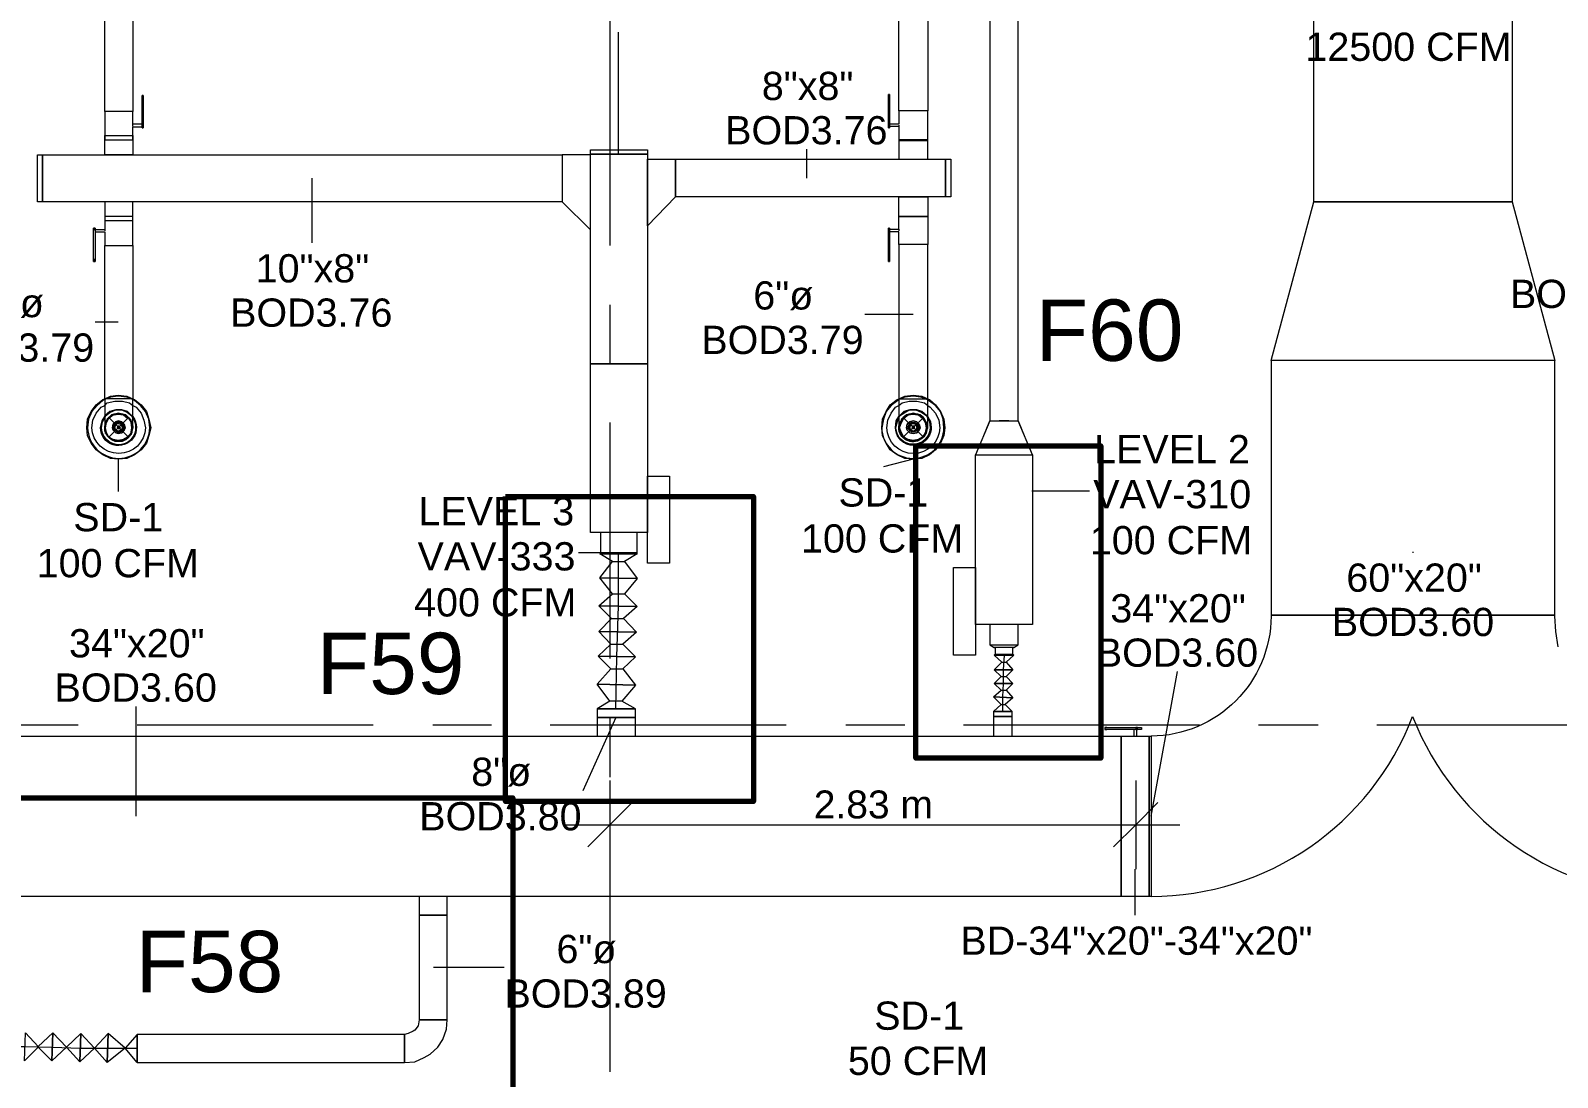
# Model space of a CAD drawing. Header units: metres. Extents: x -2 to 237, y -8 to 52.
# Drawn here: x 22.89 to 31.1, y 13.35 to 18.98 of the extents above; entities that cross this region are included whole.
import ezdxf

# ---------------------------------------------------------------- set-up
doc = ezdxf.new("R2010")
doc.units = ezdxf.units.M
doc.layers.add('HVAC - Ductos', color=5, linetype='Continuous', lineweight=0)
doc.layers.add('PDF3_Text', color=7, linetype='Continuous', lineweight=0)
doc.layers.add('PDF3_Geometry', color=7, linetype='Continuous', lineweight=0, true_color=0xaaaaaa)
doc.styles.add('PDF Arial-BoldMT-Identity-H', font='arial.ttf')
doc.styles.add('PDF Helvetica', font='')
doc.styles.get('PDF Helvetica').set_extended_font_data('Helvetica')

msp = doc.modelspace()

# ---------------------------------------------------------------- linework, layer by layer
at = {"layer": 'HVAC - Ductos', "lineweight": 0}
for points in [[(28.1604, 16.8769), (28.165, 16.8769), (28.1788, 16.8769), (28.1926, 16.8769), (28.1971, 16.8769), (28.2017, 16.8769), (28.2017, 23.6694), (28.1926, 23.6694), (28.1788, 23.6694), (28.165, 23.6694), (28.1467, 23.6694), (28.1284, 23.6694), (28.1054, 23.6694), (28.0871, 23.6694), (28.0734, 23.6694), (28.0596, 23.6694), (28.0504, 23.6694), (28.0504, 16.8769), (28.055, 16.8769), (28.0596, 16.8769), (28.0734, 16.8769), (28.0871, 16.8769), (28.0962, 16.8769)], [(23.49, 18.4719), (23.4396, 18.4719), (23.4396, 18.5406), (23.435, 18.5406), (23.4304, 18.5406), (23.4166, 18.5406), (23.4029, 18.5406), (23.3846, 18.5406), (23.3617, 18.5406), (23.3433, 18.5406), (23.325, 18.5406), (23.3112, 18.5406), (23.2975, 18.5406), (23.2883, 18.5406), (23.2883, 20.0944)], [(23.4396, 20.0944), (23.4396, 18.5406), (23.435, 18.5406), (23.4304, 18.5406), (23.4166, 18.5406), (23.4029, 18.5406), (23.3846, 18.5406), (23.3617, 18.5406), (23.3433, 18.5406), (23.325, 18.5406), (23.3112, 18.5406), (23.2975, 18.5406), (23.2883, 18.5406), (23.2883, 18.3893), (23.2975, 18.3893), (23.3112, 18.3893), (23.325, 18.3893), (23.3433, 18.3893), (23.3617, 18.3893), (23.3846, 18.3893), (23.4029, 18.3893), (23.4166, 18.3893), (23.4304, 18.3893), (23.435, 18.3893), (23.4396, 18.3893), (23.4396, 18.4581), (23.49, 18.4581), (23.49, 18.4627), (23.49, 18.4581), (23.49, 18.4535), (23.49, 18.4581), (23.49, 18.4627), (23.49, 18.6185), (23.49, 18.6231), (23.49, 18.6277), (23.49, 18.6231), (23.49, 18.6185)], [(27.7158, 20.0944), (27.7158, 18.5452), (27.7112, 18.5452), (27.7021, 18.5452), (27.693, 18.5452), (27.6746, 18.5452), (27.6562, 18.5452), (27.638, 18.5452), (27.6196, 18.5452), (27.6013, 18.5452), (27.583, 18.5452), (27.5738, 18.5452), (27.5646, 18.5452), (27.56, 18.5452), (27.56, 20.0944)], [(26.0521, 18.3115), (26.0521, 18.9669)], [(23.4946, 18.6277), (23.49, 18.6277)], [(23.4946, 18.6185), (23.4946, 18.6231), (23.4946, 18.6277), (23.4946, 18.6231), (23.4946, 18.6185), (23.4946, 18.4627), (23.4946, 18.4581), (23.4946, 18.4535), (23.4946, 18.4581), (23.4946, 18.4627)], [(27.5096, 18.6323), (27.505, 18.6323)], [(27.505, 18.4673), (27.505, 18.4627), (27.505, 18.4581), (27.505, 18.4535), (27.505, 18.4581), (27.505, 18.4627), (27.505, 18.4673), (27.505, 18.6185)], [(27.5096, 18.6185), (27.5096, 18.4673), (27.5096, 18.4627), (27.5096, 18.4581), (27.5096, 18.4535), (27.5096, 18.4581), (27.5096, 18.4627)], [(27.5096, 18.4673), (27.5096, 18.4627), (27.56, 18.4627), (27.56, 18.3893), (27.5646, 18.3893), (27.56, 18.3893), (27.5646, 18.3893), (27.5738, 18.3893), (27.583, 18.3893), (27.6013, 18.3893), (27.6196, 18.3893), (27.638, 18.3893), (27.6562, 18.3893), (27.6746, 18.3893), (27.693, 18.3893), (27.7021, 18.3893), (27.7112, 18.3893), (27.7158, 18.3893), (27.7112, 18.3893), (27.7158, 18.3893), (27.7112, 18.3893), (27.7021, 18.3893), (27.693, 18.3893), (27.6746, 18.3893), (27.6562, 18.3893), (27.638, 18.3893), (27.6196, 18.3893), (27.6013, 18.3893), (27.583, 18.3893), (27.5738, 18.3893), (27.5646, 18.3893), (27.56, 18.3893), (27.56, 18.3848), (27.5646, 18.3848), (27.56, 18.3848), (27.5646, 18.3848), (27.5738, 18.3848), (27.583, 18.3848), (27.6013, 18.3848), (27.6196, 18.3848), (27.638, 18.3848), (27.6562, 18.3848), (27.6746, 18.3848), (27.693, 18.3848), (27.7021, 18.3848), (27.7112, 18.3848), (27.7158, 18.3848), (27.7112, 18.3848), (27.7158, 18.3848), (27.7112, 18.3848), (27.7021, 18.3848), (27.693, 18.3848), (27.6746, 18.3848), (27.6562, 18.3848), (27.638, 18.3848), (27.6196, 18.3848), (27.6013, 18.3848), (27.583, 18.3848), (27.5738, 18.3848), (27.5646, 18.3848), (27.56, 18.3848), (27.56, 18.2839), (27.5646, 18.2839), (27.5738, 18.2839), (27.583, 18.2839), (27.6013, 18.2839), (27.6196, 18.2839), (27.638, 18.2839), (27.6562, 18.2839), (27.6746, 18.2839), (27.693, 18.2839), (27.7021, 18.2839), (27.7112, 18.2839), (27.7158, 18.2839), (27.7158, 18.3848), (27.7158, 18.3893), (27.7158, 18.5452), (27.7112, 18.5452), (27.7021, 18.5452), (27.693, 18.5452), (27.6746, 18.5452), (27.6562, 18.5452), (27.638, 18.5452), (27.6196, 18.5452), (27.6013, 18.5452), (27.583, 18.5452), (27.5738, 18.5452), (27.5646, 18.5452), (27.56, 18.5452), (27.56, 18.4719), (27.5096, 18.4719)], [(23.4396, 18.4123), (23.4396, 18.3069), (23.435, 18.3069), (23.4304, 18.3069), (23.4166, 18.3069), (23.4029, 18.3069), (23.3846, 18.3069), (23.3617, 18.3069), (23.3433, 18.3069), (23.325, 18.3069), (23.3112, 18.3069), (23.2975, 18.3069), (23.2883, 18.3069), (23.2883, 18.4123), (23.2975, 18.4123), (23.3112, 18.4123), (23.325, 18.4123), (23.3433, 18.4123), (23.3617, 18.4123), (23.3846, 18.4123), (23.4029, 18.4123), (23.4166, 18.4123), (23.4304, 18.4123), (23.435, 18.4123)], [(23.435, 18.4123), (23.4396, 18.4123)], [(23.4396, 18.4627), (23.4396, 18.4673), (23.4396, 18.4719)], [(23.49, 18.4535), (23.4946, 18.4535)], [(27.505, 18.4535), (27.5096, 18.4535)], [(27.56, 18.4673), (27.56, 18.4627)], [(27.065, 18.1831), (27.065, 18.3389)], [(24.4021, 18.1831), (24.4021, 17.8348)], [(27.5096, 17.8989), (27.5096, 17.9035), (27.5096, 17.9081), (27.56, 17.9081), (27.56, 17.9769), (27.56, 18.0823), (27.5646, 18.0823), (27.5738, 18.0823), (27.583, 18.0823), (27.6013, 18.0823), (27.6196, 18.0823), (27.638, 18.0823), (27.6562, 18.0823), (27.6746, 18.0823), (27.693, 18.0823), (27.7021, 18.0823), (27.7112, 18.0823), (27.7158, 18.0823), (27.7158, 17.9769), (27.7158, 17.8256), (27.7112, 17.8256), (27.7021, 17.8256), (27.693, 17.8256), (27.6746, 17.8256), (27.6562, 17.8256), (27.638, 17.8256), (27.6196, 17.8256), (27.6013, 17.8256), (27.583, 17.8256), (27.5738, 17.8256), (27.5646, 17.8256), (27.56, 17.8256), (27.56, 16.996), (27.5646, 16.996), (27.5738, 16.996), (27.583, 16.996), (27.6013, 16.996), (27.6196, 16.996), (27.638, 16.996), (27.6562, 16.996), (27.6746, 16.996), (27.693, 16.996), (27.7021, 16.996), (27.7112, 16.996), (27.7158, 16.996)], [(23.2379, 17.9127), (23.2287, 17.9127)], [(23.2287, 17.7477), (23.2287, 17.7431), (23.2287, 17.7385), (23.2287, 17.7339), (23.2287, 17.7385), (23.2287, 17.7431), (23.2287, 17.7477), (23.2287, 17.8989), (23.2287, 17.9035), (23.2287, 17.9081), (23.2287, 17.9127), (23.2287, 17.9081), (23.2287, 17.9035), (23.2287, 17.8989)], [(23.2379, 17.8943), (23.2883, 17.8943), (23.2883, 17.821), (23.2975, 17.821), (23.3112, 17.821), (23.325, 17.821), (23.3433, 17.821), (23.3617, 17.821), (23.3846, 17.821), (23.4029, 17.821), (23.4166, 17.821), (23.4304, 17.821), (23.435, 17.821), (23.4396, 17.821), (23.4396, 16.996), (23.435, 16.996), (23.4304, 16.996), (23.4166, 16.996), (23.4029, 16.996), (23.3846, 16.996), (23.3617, 16.996), (23.3433, 16.996), (23.325, 16.996), (23.3112, 16.996), (23.2975, 16.996), (23.2883, 16.996), (23.2883, 17.821), (23.2975, 17.821), (23.3112, 17.821), (23.325, 17.821), (23.3433, 17.821), (23.3617, 17.821), (23.3846, 17.821), (23.4029, 17.821), (23.4166, 17.821), (23.4304, 17.821), (23.435, 17.821), (23.4396, 17.821), (23.4396, 17.9769), (23.435, 17.9769), (23.4304, 17.9769), (23.4166, 17.9769), (23.4029, 17.9769), (23.3846, 17.9769), (23.3617, 17.9769), (23.3433, 17.9769), (23.325, 17.9769), (23.3112, 17.9769), (23.2975, 17.9769), (23.2883, 17.9769), (23.2883, 17.9035), (23.2379, 17.9035), (23.2379, 17.8989)], [(23.2379, 17.9035), (23.2379, 17.9081), (23.2379, 17.9127), (23.2379, 17.9081), (23.2379, 17.9035), (23.2379, 17.8989), (23.2379, 17.7477), (23.2379, 17.7431), (23.2379, 17.7385), (23.2379, 17.7339), (23.2379, 17.7385), (23.2379, 17.7431), (23.2379, 17.7477)], [(27.5096, 17.9127), (27.505, 17.9127)], [(27.505, 17.7477), (27.505, 17.7431), (27.505, 17.7385), (27.505, 17.7339), (27.505, 17.7385), (27.505, 17.7431), (27.505, 17.7477), (27.505, 17.8989), (27.505, 17.9035), (27.505, 17.9081), (27.505, 17.9127), (27.505, 17.9081), (27.505, 17.9035), (27.505, 17.8989)], [(27.5096, 17.9035), (27.5096, 17.9081), (27.5096, 17.9127), (27.5096, 17.9081), (27.5096, 17.9035), (27.5096, 17.8989), (27.5096, 17.7477), (27.5096, 17.7431), (27.5096, 17.7385), (27.5096, 17.7339), (27.5096, 17.7385), (27.5096, 17.7431), (27.5096, 17.7477)], [(27.56, 17.9081), (27.56, 17.9035), (27.56, 17.8989)], [(23.2883, 17.9035), (23.2883, 17.8989)], [(27.56, 16.996), (27.5646, 16.996), (27.5738, 16.996), (27.583, 16.996), (27.6013, 16.996), (27.6196, 16.996), (27.638, 16.996), (27.6562, 16.996), (27.6746, 16.996), (27.693, 16.996), (27.7021, 16.996), (27.7112, 16.996), (27.7158, 16.996), (27.7158, 17.8256), (27.7112, 17.8256), (27.7021, 17.8256), (27.693, 17.8256), (27.6746, 17.8256), (27.6562, 17.8256), (27.638, 17.8256), (27.6196, 17.8256), (27.6013, 17.8256), (27.583, 17.8256), (27.5738, 17.8256), (27.5646, 17.8256), (27.56, 17.8256), (27.56, 17.8943), (27.5096, 17.8943)], [(23.2287, 17.7339), (23.2379, 17.7339)], [(27.505, 17.7339), (27.5096, 17.7339)], [(27.638, 17.4497), (27.3767, 17.4497)], [(23.3617, 17.4085), (23.2379, 17.4085)], [(23.2883, 16.996), (23.3204, 17.0097), (23.3617, 17.0143), (23.4075, 17.0097), (23.4396, 16.996)], [(23.4396, 16.9915), (23.4075, 17.0052), (23.3617, 17.0097), (23.3204, 17.0052), (23.2883, 16.9915)], [(27.56, 16.996), (27.5921, 17.0097), (27.638, 17.0143), (27.6838, 17.0097), (27.7158, 16.996)], [(27.7112, 16.9915), (27.6792, 17.0052), (27.638, 17.0097), (27.5921, 17.0052), (27.56, 16.9915)], [(23.4396, 16.8402), (23.4396, 16.8493), (23.4396, 16.8677), (23.4396, 16.8952), (23.4396, 16.9319), (23.4396, 16.9777), (23.4396, 16.996), (23.4487, 16.9915), (23.4854, 16.9639), (23.5129, 16.9273), (23.5267, 16.886), (23.5358, 16.8402), (23.5267, 16.7989), (23.5129, 16.7577), (23.4854, 16.721), (23.4487, 16.6935), (23.4075, 16.6752), (23.3617, 16.6706), (23.3204, 16.6752), (23.2791, 16.6935), (23.2425, 16.721), (23.215, 16.7577), (23.1967, 16.7989), (23.1921, 16.8402), (23.1967, 16.886), (23.215, 16.9273), (23.2425, 16.9639), (23.2791, 16.9915), (23.2883, 16.996), (23.2883, 16.9502), (23.2883, 16.9089), (23.2883, 16.8769), (23.2883, 16.8539), (23.2883, 16.8447)], [(23.4396, 16.996), (23.435, 16.996), (23.4304, 16.996), (23.4166, 16.996), (23.4029, 16.996), (23.3846, 16.996), (23.3617, 16.996), (23.3433, 16.996), (23.325, 16.996), (23.3112, 16.996), (23.2975, 16.996), (23.2883, 16.996)], [(23.2883, 16.9593), (23.3021, 16.9731), (23.3433, 16.9823), (23.3846, 16.9823), (23.4212, 16.9731), (23.4396, 16.9593)], [(27.56, 16.9915), (27.5554, 16.9869), (27.5188, 16.9593), (27.4913, 16.9273), (27.4775, 16.886), (27.4684, 16.8402), (27.473, 16.886), (27.4913, 16.9273), (27.5142, 16.9639), (27.5508, 16.9915), (27.56, 16.996), (27.56, 16.9502), (27.56, 16.9089), (27.56, 16.8769), (27.56, 16.8539), (27.56, 16.8447)], [(27.56, 16.9593), (27.5784, 16.9731), (27.615, 16.9823), (27.6562, 16.9823), (27.6975, 16.9731), (27.7158, 16.9593)], [(23.3891, 16.9135), (23.3937, 16.9135), (23.3937, 16.9089), (23.4166, 16.8952), (23.4029, 16.9089), (23.3846, 16.9135), (23.3617, 16.9181), (23.3433, 16.9135), (23.325, 16.9089), (23.3112, 16.8952), (23.2975, 16.8815), (23.2883, 16.8631), (23.2883, 16.8493)], [(23.4396, 16.8493), (23.435, 16.8631), (23.435, 16.8402), (23.435, 16.8219), (23.4258, 16.8035), (23.4166, 16.7897), (23.3983, 16.7806), (23.3846, 16.7715), (23.3617, 16.7669), (23.3433, 16.7715), (23.325, 16.7806), (23.3112, 16.7897), (23.2975, 16.8035), (23.2929, 16.8219), (23.2883, 16.8402), (23.2929, 16.8631), (23.2975, 16.8769), (23.3112, 16.8952), (23.325, 16.9043), (23.3433, 16.9135), (23.3617, 16.9135), (23.3846, 16.9135), (23.3983, 16.9043), (23.4166, 16.8952), (23.4258, 16.8769), (23.435, 16.8631), (23.4304, 16.8815), (23.4166, 16.8952), (23.4304, 16.8723), (23.435, 16.8723), (23.435, 16.8677)], [(23.2929, 16.8173), (23.2883, 16.8402), (23.2929, 16.8677), (23.2929, 16.8723)], [(23.2883, 16.8447), (23.2883, 16.8402)], [(23.4304, 16.8173), (23.435, 16.8402), (23.4304, 16.8127), (23.412, 16.7897), (23.3891, 16.776), (23.3617, 16.7715), (23.3341, 16.776), (23.3112, 16.7897), (23.2975, 16.8127), (23.2929, 16.8402), (23.2975, 16.8677), (23.3112, 16.8906), (23.3341, 16.9089), (23.3112, 16.8952), (23.2975, 16.8723)], [(23.3296, 16.9089), (23.3341, 16.9135), (23.3387, 16.9135)], [(23.3341, 16.9089), (23.3617, 16.9135), (23.3891, 16.9089), (23.412, 16.8906)], [(23.3387, 16.9089), (23.3617, 16.9135), (23.3891, 16.9089)], [(23.4166, 16.8906), (23.4304, 16.8677), (23.435, 16.8402), (23.4304, 16.8677)], [(27.7112, 16.8493), (27.7112, 16.8631), (27.7021, 16.8815), (27.693, 16.8952), (27.6746, 16.9089), (27.6562, 16.9135), (27.638, 16.9181), (27.6196, 16.9135), (27.6013, 16.9089), (27.583, 16.8952), (27.5738, 16.8815), (27.5646, 16.8631), (27.56, 16.8493)], [(27.56, 16.8447), (27.56, 16.8402)], [(27.5646, 16.8677), (27.5692, 16.8723), (27.5875, 16.8952), (27.6013, 16.9043), (27.6196, 16.9135), (27.638, 16.9135), (27.6562, 16.9135), (27.6746, 16.9043), (27.6884, 16.8952), (27.7021, 16.8769), (27.7067, 16.8631), (27.7112, 16.8402), (27.7067, 16.8219), (27.7021, 16.8035), (27.6884, 16.7897), (27.6746, 16.7806), (27.6562, 16.7715), (27.638, 16.7669), (27.6196, 16.7715), (27.6013, 16.7806), (27.5875, 16.7897), (27.5738, 16.8035), (27.5646, 16.8219), (27.5646, 16.8402), (27.5646, 16.8631), (27.5738, 16.8769), (27.5875, 16.8952), (27.6058, 16.9089), (27.6104, 16.9135)], [(27.5692, 16.8173), (27.5646, 16.8402), (27.5692, 16.8677)], [(27.6104, 16.9089), (27.638, 16.9135), (27.6608, 16.9089)], [(27.6654, 16.9135), (27.67, 16.9089), (27.6884, 16.8952), (27.7021, 16.8723)], [(27.7067, 16.8723), (27.7067, 16.8677), (27.7112, 16.8402), (27.7067, 16.8173)], [(28.0138, 16.7897), (28.0504, 16.8769), (27.9725, 16.6935), (28.2796, 16.6935), (28.2017, 16.8769), (28.2384, 16.7897)], [(28.0504, 16.8769), (28.055, 16.8769), (28.0734, 16.8769), (28.0962, 16.8769), (28.1284, 16.8769), (28.1558, 16.8769), (28.1788, 16.8769), (28.1971, 16.8769), (28.2017, 16.8769)], [(28.1513, 16.8769), (28.1467, 16.8769), (28.1284, 16.8769), (28.1054, 16.8769), (28.1008, 16.8769)], [(23.2929, 16.8081), (23.2929, 16.8127), (23.2929, 16.8173)], [(23.3341, 16.776), (23.3112, 16.7897), (23.2975, 16.8127)], [(23.3387, 16.7715), (23.3341, 16.7715), (23.3296, 16.7715)], [(23.3891, 16.7715), (23.3617, 16.7669), (23.3387, 16.7715)], [(23.3937, 16.7715), (23.3891, 16.7715)], [(23.4304, 16.8127), (23.4166, 16.7897), (23.3937, 16.776)], [(23.435, 16.8173), (23.435, 16.8127), (23.4304, 16.8081)], [(27.5692, 16.8081), (27.5692, 16.8127), (27.5646, 16.8173)], [(27.6058, 16.776), (27.5875, 16.7897), (27.5692, 16.8127)], [(27.6104, 16.7715), (27.6058, 16.7715)], [(27.6608, 16.7715), (27.638, 16.7669), (27.6104, 16.7715)], [(27.67, 16.7715), (27.6654, 16.7715)], [(27.7021, 16.8127), (27.6884, 16.7897), (27.67, 16.776)], [(27.7067, 16.8173), (27.7067, 16.8127), (27.7067, 16.8081)], [(23.3617, 16.6706), (23.3617, 16.4964)], [(27.638, 16.6706), (27.4775, 16.6293)], [(28.275, 16.501), (28.5867, 16.501)], [(26.0658, 16.1664), (25.8367, 16.1664)], [(26.02, 16.1206), (25.9513, 16.1619), (26.1529, 16.1619), (26.0842, 16.1206), (26.1529, 16.0289), (25.9513, 16.0335), (26.02, 16.1206), (26.0842, 16.1206)], [(25.9513, 16.1619), (25.9558, 16.1619), (25.9742, 16.1619), (26.0017, 16.1619), (26.0338, 16.1619), (26.0704, 16.1619), (26.1025, 16.1619), (26.13, 16.1619), (26.1483, 16.1619), (26.1529, 16.1619)], [(26.0383, 15.3277), (26.0429, 15.6073), (26.0521, 15.8823), (26.0521, 16.1619)], [(30.3238, 16.171), (30.3284, 16.171)], [(26.02, 15.9464), (25.9513, 16.0335), (26.1529, 16.0289), (26.0842, 15.9464), (26.1529, 15.8777), (25.9467, 15.8823), (26.02, 15.9464), (26.0842, 15.9464)], [(26.0154, 15.8135), (25.9467, 15.8823), (26.1529, 15.8777), (26.0796, 15.8135), (26.1483, 15.7401), (25.9467, 15.7447), (26.0154, 15.8135), (26.0796, 15.8135)], [(28.1788, 15.6577), (28.2017, 15.6714), (28.2017, 15.7814), (28.1926, 15.7814), (28.1788, 15.7814), (28.165, 15.7814), (28.1467, 15.7814), (28.1284, 15.7814), (28.1054, 15.7814), (28.0871, 15.7814), (28.0734, 15.7814), (28.0596, 15.7814), (28.055, 15.7814), (28.0504, 15.7814), (28.0504, 15.6714), (28.0734, 15.6577)], [(26.0108, 15.676), (25.9467, 15.7447), (26.1483, 15.7401), (26.075, 15.676), (26.1438, 15.6073), (25.9421, 15.6118), (26.0108, 15.676), (26.075, 15.676)], [(26.0108, 15.5431), (25.9421, 15.6118), (26.1438, 15.6073), (26.075, 15.5431), (26.1438, 15.456), (25.9375, 15.4606), (26.0108, 15.5431), (26.075, 15.5431)], [(28.0504, 15.6714), (28.055, 15.6714), (28.0596, 15.6714), (28.0734, 15.6714), (28.0871, 15.6714), (28.1054, 15.6714), (28.1284, 15.6714), (28.1467, 15.6714), (28.165, 15.6714), (28.1788, 15.6714), (28.1926, 15.6714), (28.2017, 15.6714)], [(28.078, 15.6623), (28.078, 15.621), (28.0734, 15.6164), (28.0826, 15.6164), (28.0962, 15.6164), (28.1146, 15.6164), (28.1376, 15.6164), (28.1558, 15.6164), (28.1742, 15.6164), (28.1788, 15.6164), (28.1742, 15.6164), (28.1558, 15.6164), (28.1376, 15.6164), (28.1146, 15.6164), (28.0962, 15.6164), (28.0826, 15.6164), (28.0734, 15.6164)], [(28.1742, 15.6577), (28.1788, 15.6577), (28.1742, 15.6577), (28.165, 15.6577), (28.1467, 15.6577), (28.1284, 15.6577), (28.1054, 15.6577), (28.0871, 15.6577), (28.078, 15.6577), (28.0734, 15.6577), (28.078, 15.6577)], [(28.1146, 15.5798), (28.0734, 15.6164), (28.1788, 15.6164), (28.1376, 15.5798), (28.1742, 15.5385), (28.0734, 15.5385), (28.1146, 15.5798), (28.1376, 15.5798)], [(28.1788, 15.6164), (28.1742, 15.621), (28.1696, 15.621), (28.1558, 15.621), (28.1376, 15.621), (28.1146, 15.621), (28.0962, 15.621), (28.0826, 15.621), (28.078, 15.621), (28.0826, 15.621), (28.0962, 15.621), (28.1146, 15.621), (28.1376, 15.621), (28.1558, 15.621), (28.1696, 15.621), (28.1742, 15.621), (28.1742, 15.6623)], [(28.1192, 15.3139), (28.1192, 15.3918), (28.1238, 15.4651), (28.1238, 15.5385), (28.1284, 15.6164)], [(28.11, 15.5018), (28.0734, 15.5385), (28.1742, 15.5385), (28.1376, 15.5018), (28.1742, 15.4651), (28.0734, 15.4651), (28.11, 15.5018), (28.1376, 15.5018)], [(28.9167, 14.7502), (29.0588, 15.5293)], [(26.0062, 15.3689), (25.9375, 15.4606), (26.1438, 15.456), (26.0704, 15.3689), (26.0062, 15.3689), (25.9375, 15.3277), (25.9375, 15.2818), (25.9421, 15.2818), (25.9513, 15.2818), (25.9696, 15.2818), (25.9879, 15.2818), (26.0154, 15.2818), (26.0383, 15.2818), (26.0658, 15.2818), (26.0888, 15.2818), (26.1117, 15.2818), (26.13, 15.2818), (26.1392, 15.2818), (26.1438, 15.2818), (26.1438, 15.3277), (25.9375, 15.3277), (26.1438, 15.3277), (26.0704, 15.3689)], [(28.11, 15.4285), (28.0734, 15.4651), (28.1742, 15.4651), (28.1376, 15.4285), (28.1742, 15.3873), (28.0688, 15.3918), (28.11, 15.4285), (28.1376, 15.4285)], [(28.11, 15.3505), (28.0688, 15.3918), (28.1742, 15.3873), (28.133, 15.3505), (28.1696, 15.3139), (28.0688, 15.3139), (28.11, 15.3505), (28.133, 15.3505)], [(23.4579, 14.7502), (23.4579, 15.3414)], [(26.0383, 15.2818), (25.8596, 14.8877)], [(26.1392, 15.181), (26.1438, 15.181), (26.1438, 15.2818), (26.1392, 15.2818), (26.13, 15.2818), (26.1117, 15.2818), (26.0888, 15.2818), (26.0658, 15.2818), (26.0383, 15.2818), (26.0154, 15.2818), (25.9879, 15.2818), (25.9696, 15.2818), (25.9513, 15.2818), (25.9421, 15.2818), (25.9375, 15.2818), (25.9375, 15.181), (25.9421, 15.181), (25.9467, 15.181)], [(28.0734, 15.3139), (28.078, 15.3139), (28.0826, 15.3139), (28.0962, 15.3139), (28.1054, 15.3139), (28.1192, 15.3139), (28.133, 15.3139), (28.1467, 15.3139), (28.1558, 15.3139), (28.165, 15.3139), (28.1696, 15.3139), (28.165, 15.3139), (28.1558, 15.3139), (28.1467, 15.3139), (28.133, 15.3139), (28.1192, 15.3139), (28.1054, 15.3139), (28.0962, 15.3139), (28.0826, 15.3139), (28.078, 15.3139), (28.0734, 15.3139), (28.0688, 15.3139), (28.0688, 15.2864), (28.0688, 15.181)], [(28.1696, 15.181), (28.1696, 15.2864), (28.165, 15.2864), (28.1558, 15.2864), (28.1467, 15.2864), (28.133, 15.2864), (28.1192, 15.2864), (28.1054, 15.2864), (28.0962, 15.2864), (28.0826, 15.2864), (28.078, 15.2864), (28.0734, 15.2864), (28.0688, 15.2864), (28.0734, 15.2864), (28.078, 15.2864), (28.0826, 15.2864), (28.0962, 15.2864), (28.1054, 15.2864), (28.1192, 15.2864), (28.133, 15.2864), (28.1467, 15.2864), (28.1558, 15.2864), (28.165, 15.2864), (28.1696, 15.2864), (28.1696, 15.3139), (28.0688, 15.3139)], [(19.6812, 15.181), (28.7563, 15.181), (28.7563, 14.3193), (19.6812, 14.3193)], [(25.9558, 15.181), (25.9604, 15.181), (25.965, 15.181)], [(25.9742, 15.181), (25.9788, 15.181), (25.9833, 15.181)], [(25.9925, 15.181), (25.9971, 15.181), (26.0062, 15.181)], [(26.0154, 15.181), (26.0383, 15.181), (26.0612, 15.181)], [(26.0704, 15.181), (26.0842, 15.181), (26.0888, 15.181)], [(26.0933, 15.181), (26.1025, 15.181), (26.1071, 15.181)], [(26.1163, 15.181), (26.1209, 15.181), (26.1254, 15.181)], [(26.13, 15.181), (26.1346, 15.181)], [(28.078, 15.181), (28.0826, 15.181)], [(28.0871, 15.181), (28.0917, 15.181)], [(28.0962, 15.181), (28.1054, 15.181)], [(28.11, 15.181), (28.1192, 15.181), (28.133, 15.181)], [(28.1376, 15.181), (28.1421, 15.181)], [(28.1467, 15.181), (28.1513, 15.181), (28.1558, 15.181), (28.1604, 15.181)], [(26.0062, 14.9427), (26.0062, 14.7043), (26.0062, 14.466)], [(28.8342, 14.9427), (28.8342, 14.7043), (28.8342, 14.466)], [(26.1254, 14.8235), (26.0062, 14.7043), (25.887, 14.5852)], [(28.9534, 14.8235), (28.8342, 14.7043), (28.715, 14.5852)], [(25.7679, 14.7043), (29.0726, 14.7043)], [(28.8296, 14.466), (28.8296, 14.2185)], [(25.0575, 13.9389), (25.4379, 13.9389)], [(23.4625, 13.4255), (23.3983, 13.5035), (23.3021, 13.4255), (23.3066, 13.5814), (23.3021, 13.4255), (23.2333, 13.5035), (23.1554, 13.4301), (23.16, 13.5814), (23.1554, 13.4301), (23.0821, 13.5081), (23.0041, 13.4347), (23.0087, 13.586), (23.0041, 13.4347), (22.9308, 13.5081), (22.8575, 13.4347), (22.862, 13.586), (22.9308, 13.5126), (22.9308, 13.5081)], [(23.4625, 13.5768), (23.3983, 13.5035), (23.3066, 13.5814), (23.2333, 13.5035), (23.16, 13.5814), (23.0821, 13.5081), (23.0087, 13.586), (22.9308, 13.5126)], [(22.7017, 13.5126), (22.8575, 13.5126), (23.0087, 13.5081), (23.1554, 13.5035), (23.3066, 13.5035), (23.4625, 13.5035)]]:
    msp.add_lwpolyline(points, dxfattribs=at)
for points in [[(30.86, 20.4931), (30.86, 18.0548), (29.7922, 18.0548), (29.7922, 20.4931)], [(27.505, 18.6185), (27.505, 18.6231), (27.505, 18.6277), (27.505, 18.6323), (27.505, 18.6277), (27.505, 18.6231)], [(27.5096, 18.6185), (27.5096, 18.6231), (27.5096, 18.6277), (27.5096, 18.6323), (27.5096, 18.6277), (27.5096, 18.6231)], [(26.2079, 18.3115), (25.9008, 18.3115), (25.9008, 18.3343), (26.2079, 18.3343)], [(22.9263, 18.0548), (22.9263, 18.3069), (22.9537, 18.3069), (22.9537, 18.0548)], [(22.9537, 18.3069), (25.7496, 18.3069), (25.7496, 18.0548), (22.9537, 18.0548)], [(25.7496, 18.3069), (25.7496, 18.0548), (25.9008, 17.9035), (25.9008, 18.3069)], [(26.2079, 18.3115), (26.2079, 17.1839), (25.9008, 17.1839), (25.9008, 18.3115)], [(26.3592, 18.0823), (26.2079, 17.9265), (26.2079, 18.2839), (26.3592, 18.2839)], [(27.8121, 18.0823), (26.3592, 18.0823), (26.3592, 18.2839), (27.8121, 18.2839)], [(27.8121, 18.0823), (27.8121, 18.2839), (27.8396, 18.2839), (27.8396, 18.0823)], [(23.3617, 17.9539), (23.3846, 17.9539), (23.4029, 17.9539), (23.4166, 17.9539), (23.4304, 17.9539), (23.435, 17.9539), (23.4396, 17.9539), (23.4396, 18.0548), (23.435, 18.0548), (23.4304, 18.0548), (23.4166, 18.0548), (23.4029, 18.0548), (23.3846, 18.0548), (23.3617, 18.0548), (23.3433, 18.0548), (23.325, 18.0548), (23.3112, 18.0548), (23.2975, 18.0548), (23.2883, 18.0548), (23.2883, 17.9539), (23.2975, 17.9539), (23.3112, 17.9539), (23.325, 17.9539), (23.3433, 17.9539)], [(30.86, 18.0548), (31.0892, 17.2023), (29.563, 17.2023), (29.7922, 18.0548)], [(27.7158, 17.9769), (27.7112, 17.9769), (27.7021, 17.9769), (27.693, 17.9769), (27.6746, 17.9769), (27.6562, 17.9769), (27.638, 17.9769), (27.6196, 17.9769), (27.6013, 17.9769), (27.583, 17.9769), (27.5738, 17.9769), (27.5646, 17.9769), (27.56, 17.9769), (27.5646, 17.9769), (27.5738, 17.9769), (27.583, 17.9769), (27.6013, 17.9769), (27.6196, 17.9769), (27.638, 17.9769), (27.6562, 17.9769), (27.6746, 17.9769), (27.693, 17.9769), (27.7021, 17.9769), (27.7112, 17.9769), (27.7158, 17.9769), (27.7112, 17.9769), (27.7021, 17.9769), (27.693, 17.9769), (27.6746, 17.9769), (27.6562, 17.9769), (27.638, 17.9769), (27.6196, 17.9769), (27.6013, 17.9769), (27.583, 17.9769), (27.5738, 17.9769), (27.5646, 17.9769), (27.56, 17.9769), (27.5646, 17.9769), (27.5738, 17.9769), (27.583, 17.9769), (27.6013, 17.9769), (27.6196, 17.9769), (27.638, 17.9769), (27.6562, 17.9769), (27.6746, 17.9769), (27.693, 17.9769), (27.7021, 17.9769), (27.7112, 17.9769)], [(27.638, 17.9769), (27.6562, 17.9769), (27.6746, 17.9769), (27.693, 17.9769), (27.7021, 17.9769), (27.7112, 17.9769), (27.7158, 17.9769), (27.7112, 17.9769), (27.7021, 17.9769), (27.693, 17.9769), (27.6746, 17.9769), (27.6562, 17.9769), (27.638, 17.9769), (27.6196, 17.9769), (27.6013, 17.9769), (27.583, 17.9769), (27.5738, 17.9769), (27.5646, 17.9769), (27.56, 17.9769), (27.5646, 17.9769), (27.5738, 17.9769), (27.583, 17.9769), (27.6013, 17.9769), (27.6196, 17.9769)], [(27.7158, 17.9769), (27.7112, 17.9769), (27.7021, 17.9769), (27.693, 17.9769), (27.6746, 17.9769), (27.6562, 17.9769), (27.638, 17.9769), (27.6196, 17.9769), (27.6013, 17.9769), (27.583, 17.9769), (27.5738, 17.9769), (27.5646, 17.9769), (27.56, 17.9769), (27.5646, 17.9769), (27.5738, 17.9769), (27.583, 17.9769), (27.6013, 17.9769), (27.6196, 17.9769), (27.638, 17.9769), (27.6562, 17.9769), (27.6746, 17.9769), (27.693, 17.9769), (27.7021, 17.9769), (27.7112, 17.9769)], [(25.9008, 16.2764), (25.9008, 17.1839), (26.2079, 17.1839), (26.2079, 16.2764)], [(23.3158, 16.9273), (23.3479, 16.9365), (23.38, 16.9365), (23.412, 16.9273), (23.435, 16.9043), (23.4396, 16.8997), (23.435, 16.9043), (23.4396, 16.8952), (23.435, 16.9043), (23.412, 16.9227), (23.38, 16.9365), (23.3479, 16.9365), (23.3158, 16.9227), (23.2929, 16.9043), (23.2883, 16.8952), (23.2929, 16.9043), (23.3158, 16.9227), (23.3479, 16.9365), (23.38, 16.9365), (23.412, 16.9227), (23.435, 16.9043), (23.412, 16.9273), (23.38, 16.9365), (23.3479, 16.9365), (23.3158, 16.9273), (23.2883, 16.9043), (23.2883, 16.8997), (23.2883, 16.9043)], [(27.56, 16.8952), (27.5646, 16.9043), (27.5921, 16.9227), (27.6196, 16.9365), (27.6517, 16.9365), (27.6838, 16.9227), (27.7112, 16.9043), (27.6838, 16.9273), (27.6562, 16.9365), (27.6196, 16.9365), (27.5875, 16.9273), (27.5646, 16.9043), (27.56, 16.8997), (27.5646, 16.9043)], [(27.7112, 16.9043), (27.6838, 16.9227), (27.6517, 16.9365), (27.6196, 16.9365), (27.5921, 16.9227), (27.5646, 16.9043), (27.5875, 16.9273), (27.6196, 16.9365), (27.6562, 16.9365), (27.6838, 16.9273), (27.7112, 16.9043), (27.7158, 16.8997), (27.7112, 16.9043), (27.7158, 16.8952)], [(23.2883, 16.8997), (23.2746, 16.8769), (23.2654, 16.8402), (23.2746, 16.8769)], [(23.2883, 16.8402), (23.2883, 16.8493), (23.2883, 16.8402), (23.2883, 16.8219), (23.2975, 16.8035), (23.3112, 16.7897), (23.325, 16.776), (23.3433, 16.7669), (23.3617, 16.7669), (23.3846, 16.7669), (23.4029, 16.776), (23.4166, 16.7897), (23.4304, 16.8035), (23.435, 16.8219), (23.4396, 16.8402), (23.4396, 16.8493), (23.4396, 16.8402), (23.435, 16.8219), (23.4304, 16.8035), (23.4166, 16.7897), (23.4029, 16.776), (23.3846, 16.7669), (23.3617, 16.7669), (23.3433, 16.7669), (23.325, 16.776), (23.3112, 16.7897), (23.2975, 16.8035), (23.2883, 16.8219)], [(23.3341, 16.8585), (23.3296, 16.8402), (23.3341, 16.8585), (23.3479, 16.8723), (23.3617, 16.8769), (23.38, 16.8723), (23.3937, 16.8585), (23.3983, 16.8402), (23.3937, 16.8585), (23.38, 16.8723), (23.3617, 16.8769), (23.3479, 16.8723)], [(23.3937, 16.8265), (23.3983, 16.8402), (23.3937, 16.8265), (23.38, 16.8127), (23.3617, 16.8081), (23.3479, 16.8127), (23.3341, 16.8265), (23.3296, 16.8402), (23.3341, 16.8265), (23.3479, 16.8127), (23.3617, 16.8081), (23.38, 16.8127)], [(23.3433, 16.8585), (23.3387, 16.8402), (23.3433, 16.8585), (23.3571, 16.8677), (23.3709, 16.8677), (23.3846, 16.8585), (23.3891, 16.8402), (23.3846, 16.8585), (23.3709, 16.8677), (23.3571, 16.8677)], [(23.3846, 16.8265), (23.3891, 16.8402), (23.3846, 16.8265), (23.3709, 16.8173), (23.3571, 16.8173), (23.3433, 16.8265), (23.3387, 16.8402), (23.3433, 16.8265), (23.3571, 16.8173), (23.3709, 16.8173)], [(23.3754, 16.8265), (23.3617, 16.8219), (23.3479, 16.8265), (23.3433, 16.8402), (23.3479, 16.8585), (23.3617, 16.8631), (23.3754, 16.8585), (23.3846, 16.8402)], [(23.3617, 16.8447), (23.3571, 16.8402), (23.3617, 16.8493), (23.3663, 16.8493), (23.3709, 16.8402), (23.3663, 16.8447)], [(23.3663, 16.8356), (23.3709, 16.8402), (23.3663, 16.8356), (23.3617, 16.8356), (23.3571, 16.8402), (23.3617, 16.8356)], [(27.56, 16.8997), (27.5462, 16.8769), (27.5417, 16.8402), (27.5462, 16.8769)], [(27.56, 16.8493), (27.56, 16.8402)], [(27.6654, 16.776), (27.638, 16.7715), (27.6104, 16.776), (27.5875, 16.7897), (27.5738, 16.8127), (27.5646, 16.8402), (27.5738, 16.8677), (27.5875, 16.8906), (27.6104, 16.9089), (27.638, 16.9135), (27.6654, 16.9089), (27.6884, 16.8906), (27.7021, 16.8677), (27.7067, 16.8402), (27.7021, 16.8127), (27.6884, 16.7897)], [(27.6196, 16.8723), (27.6058, 16.8585), (27.6013, 16.8402), (27.6058, 16.8585), (27.6196, 16.8723), (27.638, 16.8769), (27.6562, 16.8723), (27.67, 16.8585), (27.6746, 16.8402), (27.67, 16.8265), (27.6562, 16.8127), (27.638, 16.8081), (27.6196, 16.8127), (27.6058, 16.8265), (27.6013, 16.8402), (27.6058, 16.8265), (27.6196, 16.8127), (27.638, 16.8081), (27.6562, 16.8127), (27.6654, 16.8265), (27.67, 16.8402), (27.6654, 16.8585), (27.6562, 16.8723), (27.638, 16.8769)], [(27.6562, 16.8265), (27.6471, 16.8173), (27.6288, 16.8173), (27.615, 16.8265), (27.6104, 16.8402), (27.615, 16.8585), (27.6288, 16.8677), (27.6471, 16.8677), (27.6562, 16.8585), (27.6654, 16.8402)], [(27.6562, 16.8265), (27.6471, 16.8173), (27.6288, 16.8173), (27.6196, 16.8265), (27.615, 16.8402), (27.6196, 16.8585), (27.6288, 16.8677), (27.6471, 16.8677), (27.6562, 16.8585), (27.6608, 16.8402)], [(27.6517, 16.8265), (27.638, 16.8219), (27.6242, 16.8265), (27.6196, 16.8402), (27.6242, 16.8585), (27.638, 16.8631), (27.6517, 16.8585), (27.6562, 16.8402)], [(27.6334, 16.8447), (27.6334, 16.8402), (27.6334, 16.8493), (27.6425, 16.8493), (27.6425, 16.8402), (27.638, 16.8447)], [(27.638, 16.8356), (27.6425, 16.8402), (27.6425, 16.8356), (27.6334, 16.8356), (27.6334, 16.8402), (27.6334, 16.8356)], [(27.9725, 15.7814), (27.9725, 16.6935), (28.2796, 16.6935), (28.2796, 15.7814)], [(26.3271, 16.1114), (26.2079, 16.1114), (26.2079, 16.5789), (26.3271, 16.5789)], [(25.9558, 16.1664), (25.9604, 16.1664), (25.9788, 16.1664), (26.0017, 16.1664), (26.0383, 16.1664), (26.0704, 16.1664), (26.1025, 16.1664), (26.13, 16.1664), (26.1483, 16.1664), (26.1529, 16.1664), (26.1529, 16.2764), (26.1483, 16.2764), (26.1392, 16.2764), (26.1254, 16.2764), (26.1025, 16.2764), (26.0796, 16.2764), (26.0521, 16.2764), (26.0292, 16.2764), (26.0017, 16.2764), (25.9833, 16.2764), (25.965, 16.2764), (25.9558, 16.2764), (25.9558, 16.1664), (25.9513, 16.1619), (25.9558, 16.1619), (25.9742, 16.1619), (26.0017, 16.1619), (26.0338, 16.1619), (26.0704, 16.1619), (26.1025, 16.1619), (26.13, 16.1619), (26.1483, 16.1619), (26.1529, 16.1619), (26.1529, 16.1664), (26.1483, 16.1664), (26.13, 16.1664), (26.1025, 16.1664), (26.0704, 16.1664), (26.0383, 16.1664), (26.0017, 16.1664), (25.9788, 16.1664), (25.9604, 16.1664)], [(25.9558, 16.1664), (25.965, 16.1664), (25.9833, 16.1664), (26.0017, 16.1664), (26.0292, 16.1664), (26.0521, 16.1664), (26.0796, 16.1664), (26.1025, 16.1664), (26.1254, 16.1664), (26.1392, 16.1664), (26.1483, 16.1664), (26.1529, 16.1664), (26.1483, 16.1664), (26.1392, 16.1664), (26.1254, 16.1664), (26.1025, 16.1664), (26.0796, 16.1664), (26.0521, 16.1664), (26.0292, 16.1664), (26.0017, 16.1664), (25.9833, 16.1664), (25.965, 16.1664)], [(27.9725, 15.6164), (27.8534, 15.6164), (27.8534, 16.0885), (27.9725, 16.0885)], [(29.563, 15.8319), (31.0892, 15.8319)], [(28.078, 15.621), (28.0826, 15.621), (28.0917, 15.621), (28.1008, 15.621), (28.1146, 15.621), (28.1284, 15.621), (28.1376, 15.621), (28.1513, 15.621), (28.1604, 15.621), (28.1696, 15.621), (28.1742, 15.621), (28.1696, 15.621), (28.1604, 15.621), (28.1513, 15.621), (28.1376, 15.621), (28.1284, 15.621), (28.1146, 15.621), (28.1008, 15.621), (28.0917, 15.621), (28.0826, 15.621)], [(25.9375, 15.3277), (25.9421, 15.3277), (25.9513, 15.3277), (25.9696, 15.3277), (25.9879, 15.3277), (26.0154, 15.3277), (26.0383, 15.3277), (26.0658, 15.3277), (26.0888, 15.3277), (26.1117, 15.3277), (26.13, 15.3277), (26.1392, 15.3277), (26.1438, 15.3277), (26.1392, 15.3277), (26.13, 15.3277), (26.1117, 15.3277), (26.0888, 15.3277), (26.0658, 15.3277), (26.0383, 15.3277), (26.0154, 15.3277), (25.9879, 15.3277), (25.9696, 15.3277), (25.9513, 15.3277), (25.9421, 15.3277)], [(28.9076, 14.3193), (28.7563, 14.3193), (28.7563, 15.181), (28.9076, 15.181)], [(25.1308, 14.3193), (25.1217, 14.3193), (25.1079, 14.3193), (25.0942, 14.3193), (25.0758, 14.3193), (25.0575, 14.3193), (25.0346, 14.3193), (25.0163, 14.3193), (25.0025, 14.3193), (24.9887, 14.3193), (24.9842, 14.3193), (24.9796, 14.3193), (24.9796, 14.2185), (24.9842, 14.2185), (24.9887, 14.2185), (25.0025, 14.2185), (25.0163, 14.2185), (25.0346, 14.2185), (25.0575, 14.2185), (25.0758, 14.2185), (25.0942, 14.2185), (25.1079, 14.2185), (25.1217, 14.2185), (25.1308, 14.2185)], [(25.1308, 14.2185), (25.1217, 14.2185), (25.1079, 14.2185), (25.0942, 14.2185), (25.0758, 14.2185), (25.0575, 14.2185), (25.0346, 14.2185), (25.0163, 14.2185), (25.0025, 14.2185), (24.9887, 14.2185), (24.9842, 14.2185), (24.9796, 14.2185), (24.9796, 13.6548), (24.9842, 13.6548), (24.9887, 13.6548), (25.0025, 13.6548), (25.0163, 13.6548), (25.0346, 13.6548), (25.0575, 13.6548), (25.0758, 13.6548), (25.0942, 13.6548), (25.1079, 13.6548), (25.1217, 13.6548), (25.1308, 13.6548)], [(25.1308, 13.6548), (25.1217, 13.6548), (25.1079, 13.6548), (25.0942, 13.6548), (25.0758, 13.6548), (25.0575, 13.6548), (25.0346, 13.6548), (25.0163, 13.6548), (25.0025, 13.6548), (24.9887, 13.6548), (24.9842, 13.6548), (24.9796, 13.6548), (24.975, 13.6227), (24.9566, 13.5997), (24.9475, 13.5951), (24.92, 13.5814), (24.9017, 13.5768), (24.9017, 13.5677), (24.9017, 13.5539), (24.9017, 13.5401), (24.9017, 13.5218), (24.9017, 13.5035), (24.9017, 13.4806), (24.9017, 13.4622), (24.9017, 13.4485), (24.9017, 13.4347), (24.9017, 13.4301), (24.9017, 13.4255), (24.9566, 13.4301), (25.0071, 13.4531), (25.0392, 13.4714), (25.0804, 13.5081), (25.1079, 13.5493), (25.1263, 13.6043)], [(23.4625, 13.4301), (23.4625, 13.5768), (23.4625, 13.5677), (23.4625, 13.5539), (23.4625, 13.5401), (23.4625, 13.5218), (23.4625, 13.5035), (23.4625, 13.4806), (23.4625, 13.4622), (23.4625, 13.4485), (23.4625, 13.4347), (23.4625, 13.4301), (23.4625, 13.4255), (24.9017, 13.4255), (24.9017, 13.4301), (24.9017, 13.4347), (24.9017, 13.4485), (24.9017, 13.4622), (24.9017, 13.4806), (24.9017, 13.5035), (24.9017, 13.5218), (24.9017, 13.5401), (24.9017, 13.5539), (24.9017, 13.5677), (24.9017, 13.5768), (23.4625, 13.5768), (23.4625, 13.5677), (23.4625, 13.5539), (23.4625, 13.5401), (23.4625, 13.5218), (23.4625, 13.5035), (23.4625, 13.4806), (23.4625, 13.4622), (23.4625, 13.4485), (23.4625, 13.4347)]]:
    msp.add_lwpolyline(points, close=True, dxfattribs=at)
for points in [[(31.1076, 15.6623), (31.0938, 15.7447), (31.0892, 15.8273), (31.0892, 15.8319), (31.0892, 17.2023), (29.563, 17.2023), (29.563, 15.8319), (29.563, 15.8273, -0.411392), (28.9167, 15.181), (28.9167, 14.3193), (28.9076, 14.3193), (28.9076, 15.181), (28.9167, 15.181), (28.9167, 14.3193, 0.310349), (30.3238, 15.2864, 0.307692), (31.7355, 14.3193)], [(23.2883, 16.9915), (23.2791, 16.9869), (23.2471, 16.9593), (23.2196, 16.9273), (23.2013, 16.886), (23.1967, 16.8402, 0.986173), (23.5312, 16.8402), (23.5267, 16.886), (23.5083, 16.9273), (23.4808, 16.9593), (23.4487, 16.9869), (23.4396, 16.9915)], [(23.4396, 16.9593), (23.4579, 16.9502), (23.4854, 16.9181), (23.4991, 16.8815), (23.5083, 16.8402, -0.962337), (23.2196, 16.8402), (23.2241, 16.8815), (23.2425, 16.9181), (23.27, 16.9502), (23.2883, 16.9593)], [(27.7158, 16.8402), (27.7158, 16.8493), (27.7158, 16.8677), (27.7158, 16.8952), (27.7158, 16.9319), (27.7158, 16.9777), (27.7158, 16.996), (27.725, 16.9915), (27.7571, 16.9639), (27.7846, 16.9273), (27.803, 16.886), (27.8075, 16.8402), (27.803, 16.7989), (27.7846, 16.7577), (27.7571, 16.721), (27.725, 16.6935), (27.6838, 16.6752), (27.638, 16.6706), (27.5921, 16.6752), (27.5508, 16.6935), (27.5142, 16.721), (27.4913, 16.7577), (27.473, 16.7989), (27.4684, 16.8402, 0.985971), (27.803, 16.8402), (27.7984, 16.886), (27.7846, 16.9273), (27.7571, 16.9593), (27.7204, 16.9869), (27.7112, 16.9915)], [(27.7158, 16.9593), (27.7296, 16.9502), (27.7571, 16.9181), (27.7754, 16.8815), (27.78, 16.8402, -0.980828), (27.4959, 16.8402), (27.5004, 16.8815), (27.5188, 16.9181), (27.5417, 16.9502), (27.56, 16.9593)]]:
    msp.add_lwpolyline(points, format="xyb", dxfattribs=at)
for points in [[(23.2883, 16.8952), (23.2746, 16.8723), (23.27, 16.8402, 1.352044), (23.4396, 16.8952), (23.4533, 16.8723), (23.4579, 16.8402), (23.4533, 16.8769), (23.4396, 16.8997, -1.38609), (23.2654, 16.8402, 0.970265), (23.4579, 16.8402, -1.352473)], [(27.5417, 16.8402, 1.306953), (27.7158, 16.8952), (27.725, 16.8723), (27.7296, 16.8402, -1.325663), (27.56, 16.8952), (27.5508, 16.8723), (27.5417, 16.8402, 0.970245), (27.7342, 16.8402), (27.7296, 16.8769), (27.7158, 16.8997, -1.361556)], [(27.56, 16.8402, 1.028497), (27.7112, 16.8493, -1.064734)]]:
    msp.add_lwpolyline(points, format="xyb", close=True, dxfattribs=at)
at = {"layer": 'PDF3_Geometry', "lineweight": 0}
for points in [[(26.0062, 19.0906), (26.0062, 17.821)], [(26.0062, 17.5002), (26.0062, 17.1839)], [(26.0062, 16.8677), (26.0062, 15.5981)], [(26.0062, 15.2818), (26.0062, 14.961)], [(23.1462, 15.2405), (22.83, 15.2405)], [(24.7321, 15.2405), (23.4625, 15.2405)], [(25.3692, 15.2405), (25.0529, 15.2405)], [(26.955, 15.2405), (25.6854, 15.2405)], [(27.5921, 15.2405), (27.2758, 15.2405)], [(29.178, 15.2405), (27.9084, 15.2405)], [(29.815, 15.2405), (29.4942, 15.2405)], [(31.4009, 15.2405), (30.1313, 15.2405)], [(26.0062, 14.6447), (26.0062, 13.3752)]]:
    msp.add_lwpolyline(points, dxfattribs=at)
at = {"layer": 'PDF3_Geometry', "color": 8, "lineweight": 0, "true_color": 0x808080}
for points in [[(23.4258, 16.886), (23.3846, 16.9135), (23.3387, 16.9135), (23.3021, 16.886), (23.2883, 16.8402), (23.3021, 16.7989), (23.3387, 16.7715), (23.3846, 16.7715), (23.4258, 16.7989), (23.4396, 16.8402)], [(27.6975, 16.886), (27.6608, 16.9135), (27.615, 16.9135), (27.5738, 16.886), (27.56, 16.8402), (27.5738, 16.7989), (27.615, 16.7715), (27.6608, 16.7715), (27.6975, 16.7989), (27.7158, 16.8402)]]:
    msp.add_lwpolyline(points, close=True, dxfattribs=at)
for points in [[(23.3112, 16.8952), (23.4166, 16.7897)], [(23.4166, 16.8952), (23.3112, 16.7897)], [(27.583, 16.8952), (27.693, 16.7897)], [(27.693, 16.8952), (27.583, 16.7897)]]:
    msp.add_lwpolyline(points, dxfattribs=at)
at = {"layer": 'PDF3_Geometry', "color": 232, "lineweight": 70, "true_color": 0xe91e64}
for points in [[(27.6511, 16.7434), (28.6475, 16.7434), (28.6475, 15.0619), (27.6511, 15.0619)], [(25.4439, 16.4705), (26.7777, 16.4705), (26.7777, 14.8299), (25.4439, 14.8299)], [(22.2002, 14.8495), (25.4845, 14.8495), (25.4845, 13.2088), (22.2002, 13.2088)]]:
    msp.add_lwpolyline(points, close=True, dxfattribs=at)
at = {"layer": 'PDF3_Geometry', "color": 1, "lineweight": 0}
for points in [[(28.6692, 15.2268), (28.6692, 15.2177)], [(28.8342, 15.2268), (28.8342, 15.2177), (28.8388, 15.2177), (28.8434, 15.2177), (28.8388, 15.2177), (28.8342, 15.2177), (28.6784, 15.2177), (28.6738, 15.2177), (28.6692, 15.2177), (28.6738, 15.2177), (28.6784, 15.2177)], [(28.6784, 15.2268), (28.6738, 15.2268), (28.6692, 15.2268), (28.6738, 15.2268), (28.6784, 15.2268), (28.8342, 15.2268), (28.8388, 15.2268), (28.8434, 15.2268), (28.8388, 15.2268), (28.8342, 15.2268), (28.8663, 15.2268), (28.8663, 15.2177), (28.8388, 15.2177), (28.8388, 15.181)], [(28.825, 15.2177), (28.825, 15.181)], [(28.8342, 15.2177), (28.8388, 15.2177)], [(28.8434, 15.2177), (28.8434, 15.2268)]]:
    msp.add_lwpolyline(points, dxfattribs=at)

# ---------------------------------------------------------------- texts
at = {"layer": 'PDF3_Text', "lineweight": 0, "attachment_point": 4, "style": 'PDF Helvetica'}
for s, insert, char_height in [('12500 CFM', (29.7474, 18.8881), 0.15195), ('8"x8"', (26.8231, 18.6773), 0.15195), ('BOD3.76', (26.626, 18.4389), 0.15195), ('10"x8"', (24.1005, 17.6964), 0.15195), ('6"ø', (22.6384, 17.5085), 0.15195), ('6"ø', (26.7773, 17.5497), 0.15195), ('BOD3.79', (30.8475, 17.5589), 0.15195), ('BOD3.76', (23.963, 17.4581), 0.15195), ('BOD3.79', (22.3588, 17.2701), 0.15195), ('BOD3.79', (26.4977, 17.3114), 0.15195), ('LEVEL 2', (28.6107, 16.7247), 0.15195), ('SD-1', (27.2356, 16.4909), 0.15195), ('VAV-310', (28.6061, 16.4818), 0.15195), ('SD-1', (23.1196, 16.358), 0.15195), ('LEVEL 3', (24.976, 16.3901), 0.15195), ('100 CFM', (27.034, 16.2434), 0.15195), ('100 CFM', (28.5878, 16.2342), 0.15195), ('100 CFM', (22.9225, 16.1105), 0.15195), ('VAV-333', (24.9714, 16.1472), 0.15195), ('60"x20"', (29.9674, 16.0326), 0.15195), ('400 CFM', (24.953, 15.8996), 0.15195), ('34"x20"', (28.6978, 15.8676), 0.15195), ('BOD3.60', (29.8895, 15.7942), 0.15195), ('34"x20"', (23.0967, 15.6796), 0.15195), ('BOD3.60', (28.6199, 15.6292), 0.15195), ('BOD3.60', (23.0188, 15.4413), 0.15195), ('8"ø', (25.2601, 14.9875), 0.15195), ('2.83 m', (27.1027, 14.8127), 0.15008), ('BOD3.80', (24.9805, 14.7492), 0.15195), ('BD-34"x20"-34"x20"', (27.8911, 14.08), 0.151954), ('6"ø', (25.7185, 14.0342), 0.15195), ('BOD3.89', (25.4389, 13.7958), 0.15195), ('SD-1', (27.4281, 13.6766), 0.15195), ('50 CFM', (27.2861, 13.4337), 0.15195)]:
    msp.add_mtext(s, dxfattribs=dict(at, insert=insert, char_height=char_height))
at = {"layer": 'PDF3_Text', "color": 232, "lineweight": 70, "true_color": 0xe91e64, "char_height": 0.33001, "attachment_point": 4, "style": 'PDF Arial-BoldMT-Identity-H'}
for s, insert in [('F60', (28.2968, 17.3623)), ('F59', (24.4294, 15.5701)), ('F58', (23.455, 13.9666))]:
    msp.add_mtext(s, dxfattribs=dict(at, insert=insert))

doc.saveas('drawing.dxf')
